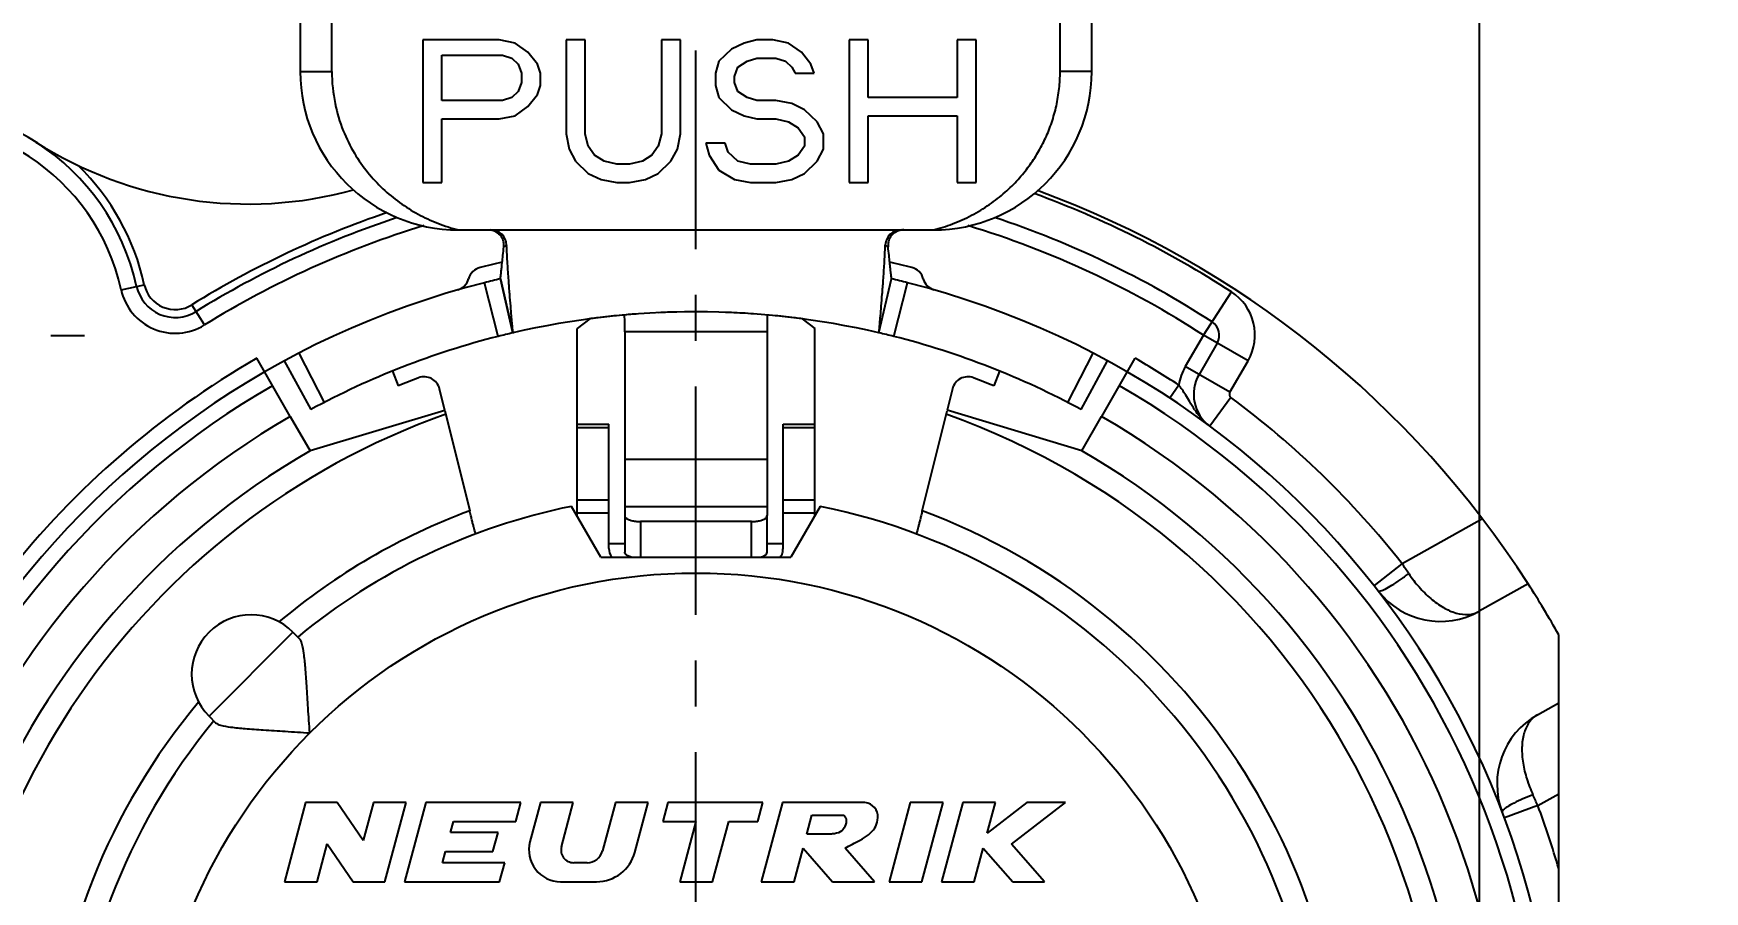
# Model space of a CAD drawing. Header units: millimetres. Extents: x 0 to 420, y 0 to 297.
# Drawn here: x 55.6 to 118.9, y 211.8 to 244.3 of the extents above; entities that cross this region are included whole.
import ezdxf
from ezdxf.enums import TextEntityAlignment as Align

# ---------------------------------------------------------------- set-up
doc = ezdxf.new("R2010")
doc.units = ezdxf.units.MM
doc.header["$LTSCALE"] = 23.1
doc.linetypes.add('CENTER', pattern=[0.6, 0.375, -0.075, 0.075, -0.075])
doc.layers.get('0').update_dxf_attribs({"linetype": 'CONTINUOUS'})
for name, color, linetype in [('AUSFORMSCHRAEGEN', 7, 'CONTINUOUS'), ('DEFAULT_1', 7, 'CENTER'), ('KANTENFASEN', 7, 'CONTINUOUS'), ('RUNDUNGEN', 7, 'CONTINUOUS'), ('ZEICHNUNGSBEMASSUNGEN', 7, 'CONTINUOUS')]:
    doc.layers.add(name, color=color, linetype=linetype)
doc.styles.get("Standard").update_dxf_attribs({"font": 'txt', "width": 0.7})
doc.styles.add('TEXTSTYLE_3', font='gdt', dxfattribs={"width": 0.7})
doc.dimstyles.new('DIMSTYLE_1', dxfattribs={"dimtxt": 3.5, "dimasz": 3.5, "dimexe": 0.18, "dimexo": 0.0625, "dimgap": 0.09, "dimtad": 1, "dimdec": 5, "dimlfac": 0.333333, "dimdsep": 46, "dimtxsty": 'STANDARD', "dimblk": '_FILLED', "dimblk1": '_FILLED', "dimblk2": '_FILLED', "dimcen": 0.09, "dimclrt": 5, "dimadec": 0, "dimazin": 0, "dimtol": 1, "dimtp": 0.1, "dimtm": 0.1, "dimtfac": 1, "dimtdec": 5, "dimtofl": 0, "dimtmove": 0, "dimatfit": 3, "dimldrblk": '_FILLED', "dimfxl": 1, "dimtolj": 1, "dimarcsym": 0})
doc.dimstyles.new('DIMSTYLE_9', dxfattribs={"dimtxt": 3.5, "dimasz": 3.5, "dimexe": 0.18, "dimexo": 0.0625, "dimgap": 0.09, "dimtad": 1, "dimdec": 3, "dimlfac": 0.333333, "dimdsep": 46, "dimtxsty": 'STANDARD', "dimblk": '_FILLED', "dimblk1": '_FILLED', "dimblk2": '_FILLED', "dimcen": 0.09, "dimclrt": 5, "dimadec": 0, "dimazin": 0, "dimtp": 0.1, "dimtm": 0.1, "dimtfac": 1, "dimtdec": 3, "dimtofl": 0, "dimtmove": 0, "dimatfit": 3, "dimldrblk": '_FILLED', "dimfxl": 1, "dimtolj": 1, "dimarcsym": 0})

# ---------------------------------------------------------------- blocks, each defined once
blk = doc.blocks.new('_FILLED')
at = {"color": 0, "linetype": 'BYBLOCK'}
blk.add_solid([(0, 0), (-1, 0.125), (-1, -0.125)], dxfattribs=at)
blk = doc.blocks.new('*D0')
at = {"layer": 'ZEICHNUNGSBEMASSUNGEN', "color": 2, "linetype": 'CONTINUOUS'}
for p, q in [((50.993, 239.917), (50.993, 264.255)), ((110.393, 180.517), (110.393, 264.255)), ((50.993, 262.755), (80.693, 262.755)), ((110.393, 262.755), (80.693, 262.755))]:
    blk.add_line(p, q, dxfattribs=at)
at = {"layer": 'ZEICHNUNGSBEMASSUNGEN', "color": 2, "linetype": 'CONTINUOUS', "xscale": 3.5, "yscale": 3.5, "zscale": 3.5, "rotation": 180}
blk.add_blockref('_FILLED', (50.993, 262.755), dxfattribs=at)
at = {"layer": 'ZEICHNUNGSBEMASSUNGEN', "color": 2, "linetype": 'CONTINUOUS', "xscale": 3.5, "yscale": 3.5, "zscale": 3.5}
blk.add_blockref('_FILLED', (110.393, 262.755), dxfattribs=at)
at = {"layer": 'ZEICHNUNGSBEMASSUNGEN', "color": 5, "linetype": 'CONTINUOUS', "oblique": 15}
for s, width, p in [('[', 0.428571, (76.811, 263.661)), (']', 0.428571, (107.895, 263.661)), ('19,8', 0.678571, (56.978, 263.661)), ('0,1', 0.642857, (69.186, 263.661)), ('.7795', 0.728571, (83.936, 263.661)), ('.0039', 0.728571, (100.77, 263.661))]:
    blk.add_text(s, height=3.5, dxfattribs=dict(at, width=width)).set_placement(p, align=Align.CENTER)
at = {"layer": 'ZEICHNUNGSBEMASSUNGEN', "color": 5, "linetype": 'CONTINUOUS', "style": 'TEXTSTYLE_3', "oblique": 15}
for p in [(63.77, 263.661), (92.353, 263.661)]:
    blk.add_text('`', height=3.5, dxfattribs=at).set_placement(p, align=Align.CENTER)
blk = doc.blocks.new('*D1')
at = {"layer": 'ZEICHNUNGSBEMASSUNGEN', "color": 2, "linetype": 'CONTINUOUS'}
for p, q in [((43.968, 232.892), (31.713, 232.892)), ((33.213, 232.892), (33.213, 203.192)), ((33.213, 173.492), (33.213, 203.192)), ((103.368, 173.492), (31.713, 173.492))]:
    blk.add_line(p, q, dxfattribs=at)
at = {"layer": 'ZEICHNUNGSBEMASSUNGEN', "color": 2, "linetype": 'CONTINUOUS', "xscale": 3.5, "yscale": 3.5, "zscale": 3.5}
for p, rotation in [((33.213, 232.892), 90), ((33.213, 173.492), 270)]:
    blk.add_blockref('_FILLED', p, dxfattribs=dict(at, rotation=rotation))
at = {"layer": 'ZEICHNUNGSBEMASSUNGEN', "color": 5, "linetype": 'CONTINUOUS', "oblique": 15}
for s, width, p in [(']', 0.428571, (32.307, 231.267)), ('.0039', 0.728571, (32.307, 224.142)), ('.7795', 0.728571, (32.307, 207.309)), ('[', 0.428571, (32.307, 200.184)), ('0,1', 0.642857, (32.307, 192.559)), ('19,8', 0.678571, (32.307, 180.35))]:
    blk.add_text(s, height=3.5, rotation=90, dxfattribs=dict(at, width=width)).set_placement(p, align=Align.CENTER)
at = {"layer": 'ZEICHNUNGSBEMASSUNGEN', "color": 5, "linetype": 'CONTINUOUS', "style": 'TEXTSTYLE_3', "oblique": 15}
for p in [(32.307, 215.725), (32.307, 187.142)]:
    blk.add_text('`', height=3.5, rotation=90, dxfattribs=at).set_placement(p, align=Align.CENTER)
blk = doc.blocks.new('*D15')
at = {"layer": 'ZEICHNUNGSBEMASSUNGEN', "color": 2, "linetype": 'CONTINUOUS'}
for p, q in [((151.682, 204.442), (151.682, 275.048)), ((164.282, 192.592), (164.282, 275.048)), ((157.982, 273.548), (102.044, 273.548)), ((151.682, 273.548), (157.982, 273.548)), ((164.282, 273.548), (157.982, 273.548))]:
    blk.add_line(p, q, dxfattribs=at)
at = {"layer": 'ZEICHNUNGSBEMASSUNGEN', "color": 2, "linetype": 'CONTINUOUS', "xscale": 3.5, "yscale": 3.5, "zscale": 3.5, "rotation": 180}
blk.add_blockref('_FILLED', (151.682, 273.548), dxfattribs=at)
at = {"layer": 'ZEICHNUNGSBEMASSUNGEN', "color": 2, "linetype": 'CONTINUOUS', "xscale": 3.5, "yscale": 3.5, "zscale": 3.5}
blk.add_blockref('_FILLED', (164.282, 273.548), dxfattribs=at)
at = {"layer": 'ZEICHNUNGSBEMASSUNGEN', "color": 5, "linetype": 'CONTINUOUS', "insert": (148.96, 277.923), "char_height": 3.5, "width": 46.91667, "attachment_point": 3, "line_spacing_factor": 0.9}
blk.add_mtext('\\Q15.0;3.9\\Fgdt;{\\Fgdt;`}\\Ftxt;0.3 [.155\\Fgdt;{\\Fgdt;`}\\Ftxt;.012]', dxfattribs=at)

msp = doc.modelspace()

# ---------------------------------------------------------------- linework, layer by layer
at = {"color": 7, "linetype": 'CONTINUOUS'}
for p, q in [((65.692603, 245.344061), (65.692603, 242.895465)), ((66.892603, 242.895504), (66.892603, 245.344061)), ((94.492603, 242.895465), (94.492603, 245.344061)), ((95.692603, 242.895465), (95.692603, 245.344061)), ((70.342603, 244.095465), (70.342603, 238.695465)), ((73.235705, 244.095465), (70.342603, 244.095465)), ((73.838434, 243.980572), (73.235705, 244.095465)), ((74.320618, 243.635891), (73.838434, 243.980572)), ((75.767169, 244.095465), (75.767169, 240.533763)), ((76.490445, 244.095465), (75.767169, 244.095465)), ((76.490445, 240.533763), (76.490445, 244.095465)), ((79.383547, 244.095465), (79.383547, 240.533763)), ((80.106822, 244.095465), (79.383547, 244.095465)), ((80.106822, 240.533763), (80.106822, 244.095465)), ((82.517741, 243.980572), (82.035556, 243.750784)), ((82.999924, 244.095465), (82.517741, 243.980572)), ((83.602654, 244.095465), (82.999924, 244.095465)), ((84.205383, 243.980572), (83.602654, 244.095465)), ((84.687568, 243.635891), (84.205383, 243.980572)), ((86.495757, 244.095465), (86.495757, 238.695465)), ((87.219032, 244.095465), (86.495757, 244.095465)), ((87.219032, 241.912486), (87.219032, 244.095465)), ((90.594317, 244.095465), (90.594317, 241.912486)), ((91.317593, 244.095465), (90.594317, 244.095465)), ((91.317593, 238.695465), (91.317593, 244.095465)), ((71.065878, 241.797593), (71.065878, 243.520997)), ((71.065878, 243.520997), (73.35625, 243.520997)), ((73.35625, 243.520997), (73.717888, 243.406104)), ((73.717888, 243.406104), (73.95898, 243.176316)), ((74.682256, 243.176316), (74.320618, 243.635891)), ((81.553373, 243.29121), (81.432827, 242.831636)), ((82.035556, 243.750784), (81.553373, 243.29121)), ((82.276649, 243.061423), (82.638287, 243.29121)), ((82.638287, 243.29121), (82.999924, 243.406104)), ((82.999924, 243.406104), (83.7232, 243.406104)), ((83.7232, 243.406104), (84.084838, 243.29121)), ((84.084838, 243.29121), (84.32593, 243.061423)), ((85.049205, 243.176316), (84.687568, 243.635891)), ((73.95898, 243.176316), (74.079526, 242.831636)), ((74.079526, 242.831636), (74.079526, 242.486954)), ((74.802802, 242.831636), (74.682256, 243.176316)), ((74.802802, 242.372061), (74.802802, 242.831636)), ((81.432827, 242.831636), (81.432827, 242.372061)), ((82.156103, 242.716742), (82.276649, 243.061423)), ((82.156103, 242.486954), (82.156103, 242.716742)), ((84.32593, 243.061423), (84.446475, 242.831636)), ((84.446475, 242.831636), (85.169751, 242.831636)), ((85.169751, 242.831636), (85.049205, 243.176316)), ((73.95898, 242.142274), (73.717888, 241.912486)), ((74.079526, 242.486954), (73.95898, 242.142274)), ((74.320618, 241.567806), (74.682256, 242.02738)), ((74.682256, 242.02738), (74.802802, 242.372061)), ((81.432827, 242.372061), (81.553373, 241.912486)), ((82.276649, 242.142274), (82.156103, 242.486954)), ((82.638287, 241.912486), (82.276649, 242.142274)), ((73.35625, 241.797593), (71.065878, 241.797593)), ((73.717888, 241.912486), (73.35625, 241.797593)), ((73.838434, 241.223125), (74.320618, 241.567806)), ((81.553373, 241.912486), (82.035556, 241.452912)), ((82.035556, 241.452912), (82.517741, 241.223125)), ((82.999924, 241.797593), (82.638287, 241.912486)), ((83.7232, 241.797593), (82.999924, 241.797593)), ((84.32593, 241.682699), (83.7232, 241.797593)), ((84.808113, 241.452912), (84.32593, 241.682699)), ((85.290296, 240.993338), (84.808113, 241.452912)), ((90.594317, 241.912486), (87.219032, 241.912486)), ((71.065878, 238.695465), (71.065878, 241.108231)), ((71.065878, 241.108231), (73.235705, 241.108231)), ((73.235705, 241.108231), (73.838434, 241.223125)), ((82.517741, 241.223125), (82.999924, 241.108231)), ((82.999924, 241.108231), (83.7232, 241.108231)), ((83.7232, 241.108231), (84.205383, 240.993338)), ((84.205383, 240.993338), (84.567021, 240.76355)), ((84.567021, 240.76355), (84.808113, 240.418869)), ((85.531389, 240.533763), (85.290296, 240.993338)), ((87.219032, 238.695465), (87.219032, 241.223125)), ((87.219032, 241.223125), (90.594317, 241.223125)), ((90.594317, 241.223125), (90.594317, 238.695465)), ((75.767169, 240.533763), (75.887715, 239.959295)), ((76.610991, 240.074189), (76.490445, 240.533763)), ((76.852082, 239.729508), (76.610991, 240.074189)), ((79.263001, 240.074189), (79.021909, 239.729508)), ((79.383547, 240.533763), (79.263001, 240.074189)), ((79.986276, 239.959295), (80.106822, 240.533763)), ((81.071189, 240.189082), (81.191735, 239.729508)), ((81.794465, 240.189082), (81.071189, 240.189082)), ((81.915011, 239.844401), (81.794465, 240.189082)), ((84.808113, 240.074189), (84.567021, 239.729508)), ((84.808113, 240.418869), (84.808113, 240.074189)), ((85.531389, 239.959295), (85.531389, 240.533763)), ((75.887715, 239.959295), (76.128807, 239.49972)), ((76.128807, 239.49972), (76.610991, 239.040146)), ((77.21372, 239.49972), (76.852082, 239.729508)), ((77.695904, 239.384827), (77.21372, 239.49972)), ((78.660271, 239.49972), (78.178087, 239.384827)), ((79.021909, 239.729508), (78.660271, 239.49972)), ((79.263001, 239.040146), (79.745184, 239.49972)), ((79.745184, 239.49972), (79.986276, 239.959295)), ((81.191735, 239.729508), (81.553373, 239.15504)), ((82.276649, 239.49972), (81.915011, 239.844401)), ((82.758832, 239.384827), (82.276649, 239.49972)), ((84.205383, 239.49972), (83.7232, 239.384827)), ((84.567021, 239.729508), (84.205383, 239.49972)), ((84.808113, 239.040146), (85.290296, 239.49972)), ((85.290296, 239.49972), (85.531389, 239.959295)), ((76.610991, 239.040146), (77.093174, 238.810359)), ((77.093174, 238.810359), (77.695904, 238.695465)), ((78.178087, 239.384827), (77.695904, 239.384827)), ((78.178087, 238.695465), (78.780817, 238.810359)), ((78.780817, 238.810359), (79.263001, 239.040146)), ((81.553373, 239.15504), (82.156103, 238.810359)), ((82.156103, 238.810359), (82.758832, 238.695465)), ((83.7232, 239.384827), (82.758832, 239.384827)), ((83.7232, 238.695465), (84.32593, 238.810359)), ((84.32593, 238.810359), (84.808113, 239.040146)), ((70.342603, 238.695465), (71.065878, 238.695465)), ((77.695904, 238.695465), (78.178087, 238.695465)), ((82.758832, 238.695465), (83.7232, 238.695465)), ((86.495757, 238.695465), (87.219032, 238.695465)), ((90.594317, 238.695465), (91.317593, 238.695465)), ((71.692603, 236.895465), (89.692603, 236.895465)), ((73.281105, 235.040815), (73.757073, 232.995465)), ((87.628133, 232.995465), (88.1041, 235.040815)), ((77.992603, 233.026947), (77.992603, 226.40371)), ((83.392603, 233.026947), (83.392603, 226.40371)), ((71.173825, 230.0554), (66.067603, 228.523044)), ((71.174142, 230.054428), (72.115276, 226.248025)), ((89.269929, 226.248025), (90.208435, 230.043973)), ((95.317603, 228.523044), (90.21299, 230.061911)), ((76.192603, 229.535713), (77.392603, 229.535713)), ((76.192603, 226.050646), (76.192603, 229.5357)), ((77.392603, 224.825314), (77.392603, 229.5357)), ((83.992603, 229.535713), (85.192603, 229.535713)), ((83.992603, 224.825314), (83.992603, 229.5357)), ((85.192603, 226.050646), (85.192603, 229.5357)), ((77.092603, 224.491801), (75.980179, 226.418575)), ((85.405026, 226.418575), (84.292603, 224.491801)), ((77.992603, 226.066565), (77.992603, 224.675789)), ((83.392603, 224.675789), (83.392603, 226.066565)), ((77.092603, 224.491801), (84.292603, 224.491801)), ((65.419096, 221.647288), (65.668522, 221.397861)), ((113.392603, 218.967996), (113.392603, 221.548271)), ((62.237116, 218.465307), (62.486542, 218.215881)), ((65.89645, 215.191801), (65.092603, 212.191801)), ((67.09645, 215.191801), (65.89645, 215.191801)), ((68.083117, 213.759136), (67.09645, 215.191801)), ((68.466998, 215.191801), (68.083117, 213.759136)), ((69.709329, 215.191801), (68.466998, 215.191801)), ((68.905482, 212.191801), (69.709329, 215.191801)), ((70.454728, 215.191801), (69.650881, 212.191801)), ((74.054728, 215.191801), (70.454728, 215.191801)), ((73.861805, 214.471801), (74.054728, 215.191801)), ((74.800127, 215.191801), (74.401039, 213.702383)), ((76.042459, 215.191801), (74.800127, 215.191801)), ((75.593438, 213.516034), (76.042459, 215.191801)), ((77.637796, 215.191801), (77.146031, 213.356509)), ((78.880127, 215.191801), (77.637796, 215.191801)), ((78.374178, 213.303572), (78.880127, 215.191801)), ((79.625526, 215.191801), (79.432603, 214.471801)), ((83.225526, 215.191801), (79.625526, 215.191801)), ((83.032603, 214.471801), (83.225526, 215.191801)), ((83.970925, 215.191801), (83.167077, 212.191801)), ((86.970925, 215.191801), (83.970925, 215.191801)), ((88.816017, 215.191801), (88.01217, 212.191801)), ((90.058349, 215.191801), (88.816017, 215.191801)), ((89.254501, 212.191801), (90.058349, 215.191801)), ((90.803748, 215.191801), (89.9999, 212.191801)), ((92.046079, 215.191801), (90.803748, 215.191801)), ((93.233235, 215.191801), (91.735496, 214.03269)), ((91.735496, 214.03269), (92.046079, 215.191801)), ((92.657291, 213.608033), (94.703748, 215.191801)), ((94.703748, 215.191801), (93.233235, 215.191801)), ((71.391598, 214.051801), (71.504136, 214.471801)), ((71.504136, 214.471801), (73.861805, 214.471801)), ((79.432603, 214.471801), (80.692603, 214.471801)), ((80.692603, 214.471801), (80.081678, 212.191801)), ((81.32401, 212.191801), (81.934934, 214.471801)), ((81.934934, 214.471801), (83.032603, 214.471801)), ((84.891717, 213.991801), (85.084641, 214.711801)), ((85.084641, 214.711801), (86.284641, 214.711801)), ((66.334934, 212.191801), (66.718815, 213.624465)), ((66.718815, 213.624465), (67.705482, 212.191801)), ((73.191598, 214.051801), (71.391598, 214.051801)), ((72.998674, 213.331801), (73.191598, 214.051801)), ((84.409409, 212.191801), (84.75105, 213.466823)), ((84.75105, 213.466823), (85.867077, 212.191801)), ((85.791717, 213.991801), (84.891717, 213.991801)), ((87.461837, 212.191801), (86.345809, 213.466823)), ((91.242231, 212.191801), (91.583873, 213.466823)), ((91.583873, 213.466823), (92.702583, 212.191801)), ((93.8999, 212.191801), (92.657291, 213.608033)), ((71.086136, 212.911801), (71.198674, 213.331801)), ((73.443804, 212.911801), (71.086136, 212.911801)), ((71.198674, 213.331801), (72.998674, 213.331801)), ((73.250881, 212.191801), (73.443804, 212.911801)), ((76.566475, 212.911801), (76.057083, 212.911801)), ((65.092603, 212.191801), (66.334934, 212.191801)), ((67.705482, 212.191801), (68.905482, 212.191801)), ((69.650881, 212.191801), (73.250881, 212.191801)), ((75.56015, 212.191801), (76.925289, 212.191801)), ((80.081678, 212.191801), (81.32401, 212.191801)), ((83.167077, 212.191801), (84.409409, 212.191801)), ((85.867077, 212.191801), (87.461837, 212.191801)), ((88.01217, 212.191801), (89.254501, 212.191801)), ((89.9999, 212.191801), (91.242231, 212.191801)), ((92.702583, 212.191801), (93.8999, 212.191801))]:
    msp.add_line(p, q, dxfattribs=at)
at = {"color": 9, "linetype": 'CONTINUOUS'}
for p, q in [((65.692603, 242.895465), (66.892603, 242.895465)), ((95.692603, 242.895465), (94.492603, 242.895465)), ((83.392603, 233.026947), (77.992603, 233.026947)), ((77.392603, 229.398956), (76.192603, 229.398956)), ((85.192603, 229.398956), (83.992603, 229.398956)), ((83.392603, 228.188788), (77.992603, 228.188788)), ((77.392603, 226.658843), (76.192603, 226.658843)), ((77.392603, 226.160486), (76.192603, 226.160486)), ((83.392603, 226.40371), (77.992603, 226.40371)), ((85.192603, 226.658843), (83.992603, 226.658843)), ((85.192603, 226.160486), (83.992603, 226.160486)), ((78.592603, 225.841801), (78.592603, 224.491801)), ((82.792603, 224.491801), (82.792603, 225.841801)), ((77.392603, 225.01331), (77.992603, 225.01331)), ((83.392603, 225.01331), (83.992603, 225.01331)), ((65.419096, 221.647288), (62.237116, 218.465307))]:
    msp.add_line(p, q, dxfattribs=at)
msp.add_circle((80.692603, 203.191801), 20.7, dxfattribs=at)
at = {"color": 7, "linetype": 'CONTINUOUS'}
for centre, radius, start, end in [((71.692603, 242.895465), 6, 180, 270), ((89.692603, 242.895465), 6, 270, 360), ((80.692603, 203.191801), 30.6, 76.9, 103.1), ((80.692567, 203.191256), 30.600545, 85.90752541, 87.47701274), ((80.692603, 203.191801), 23.7, 140.44767703, 78.53107394), ((80.692603, 203.191801), 23.7, 101.46892606, 129.55232297), ((77.992444, 224.825317), 0.599841, 180.00027739, 213.81351766), ((83.392825, 224.825287), 0.599771, 326.18546937, 343.46705543), ((83.390536, 224.82564), 0.602067, 343.4968152, 359.96894987), ((80.692603, 203.191801), 37.5, 29.30810924, 32.747922), ((63.828106, 220.056297), 2.25, 45, 225), ((75.56015, 213.391801), 1.2, 165, 270), ((76.057083, 213.391801), 0.48, 165, 270), ((76.566475, 213.511801), 0.6, 270, 345), ((76.925289, 213.691801), 1.5, 270, 345)]:
    msp.add_arc(centre, radius, start, end, dxfattribs=at)
at = {"color": 9, "linetype": 'CONTINUOUS'}
msp.add_arc((80.692603, 203.191801), 24.6, 110.40609824, 129.98055115, dxfattribs=at)
at = {"color": 7, "linetype": 'CONTINUOUS'}
for points, knots in [([(66.892603, 242.895504), (66.892603, 242.489877), (66.970511, 241.724147), (67.283576, 240.682581), (67.716245, 239.807771), (68.230136, 239.07231), (68.810323, 238.448386), (69.451542, 237.919665), (70.150466, 237.480645), (70.900258, 237.132516), (71.425472, 236.963764), (71.692603, 236.895465)], [0, 0, 0, 0, 0.147162442, 0.276944911, 0.392647988, 0.499767223, 0.601342361, 0.700823937, 0.800447768, 0.89996699, 1, 1, 1, 1]), ([(89.692603, 236.895465), (89.937772, 236.95815), (90.432014, 237.114236), (91.146172, 237.434903), (91.814836, 237.838541), (92.403773, 238.298947), (92.90146, 238.789272), (93.31574, 239.295831), (93.662228, 239.821421), (93.952416, 240.376586), (94.188167, 240.969447), (94.36312, 241.597625), (94.469126, 242.244188), (94.492603, 242.679947), (94.492603, 242.895465)], [0, 0, 0, 0, 0.091767328, 0.187493829, 0.283234434, 0.374287358, 0.457946584, 0.536077391, 0.611165294, 0.685846597, 0.762857491, 0.842108478, 0.921845192, 1, 1, 1, 1]), ([(78.04339, 224.584559), (78.035755, 224.591179), (78.010585, 224.616439), (77.992603, 224.650652), (77.992603, 224.675789)], [0, 0, 0, 0, 0.285504059, 1, 1, 1, 1]), ([(78.249208, 224.491457), (78.246112, 224.492273), (78.197359, 224.505376), (78.12576, 224.530877), (78.062557, 224.567938), (78.04339, 224.584559)], [0, 0, 0, 0, 0.042290554, 0.666748239, 1, 1, 1, 1]), ([(83.135997, 224.491457), (83.139093, 224.492273), (83.187846, 224.505376), (83.259445, 224.530877), (83.322648, 224.567938), (83.341815, 224.584559)], [0, 0, 0, 0, 0.042290554, 0.666748239, 1, 1, 1, 1]), ([(83.341815, 224.584559), (83.34945, 224.591179), (83.374621, 224.616439), (83.392603, 224.650652), (83.392603, 224.675789)], [0, 0, 0, 0, 0.285504059, 1, 1, 1, 1]), ([(66.055492, 217.828911), (66.032735, 218.145882), (65.993831, 218.742143), (65.943175, 219.569523), (65.894888, 220.258384), (65.842666, 220.795798), (65.780092, 221.15805), (65.716076, 221.350308), (65.668522, 221.397861)], [0, 0, 0, 0, 0.264433808, 0.497291171, 0.689419905, 0.839980299, 0.944039581, 1, 1, 1, 1]), ([(62.486542, 218.215881), (62.535564, 218.166859), (62.734028, 218.102561), (63.104222, 218.039644), (63.649057, 217.987722), (64.339426, 217.939692), (65.158489, 217.889559), (65.745456, 217.851171), (66.055492, 217.828911)], [0, 0, 0, 0, 0.057689678, 0.164509774, 0.317507316, 0.510441724, 0.741345768, 1, 1, 1, 1]), ([(86.345809, 213.466823), (86.512273, 213.571287), (86.950952, 213.762029), (87.434357, 214.088053), (87.60966, 214.544714), (87.56855, 214.94398), (87.269759, 215.176353), (87.050681, 215.202372), (86.970925, 215.191801)], [0, 0, 0, 0, 0.239070383, 0.503574092, 0.618625679, 0.767268998, 0.912799024, 1, 1, 1, 1]), ([(86.284641, 214.711801), (86.286888, 214.710853), (86.339477, 214.686549), (86.422122, 214.519218), (86.352701, 214.305276), (86.212471, 214.074658), (85.990447, 214.015157), (85.83749, 213.997846), (85.791717, 213.991801)], [0, 0, 0, 0, 0.006835369, 0.162621878, 0.422602676, 0.59336498, 0.867469374, 1, 1, 1, 1])]:
    msp.add_open_spline(points, degree=3, knots=knots, dxfattribs=at)
at = {"layer": 'AUSFORMSCHRAEGEN', "color": 7, "linetype": 'CONTINUOUS'}
for p, q in [((69.184587, 231.539425), (69.408199, 230.988603)), ((92.200618, 231.539425), (91.977006, 230.988603))]:
    msp.add_line(p, q, dxfattribs=at)
at = {"layer": 'AUSFORMSCHRAEGEN', "color": 9, "linetype": 'CONTINUOUS'}
msp.add_arc((80.692603, 203.191801), 28.35, 109.54101847, 325.68402325, dxfattribs=at)
at = {"layer": 'AUSFORMSCHRAEGEN', "color": 7, "linetype": 'CONTINUOUS'}
for points, knots in [([(72.343134, 225.372341), (72.337722, 225.370304), (72.337192, 225.409603), (72.317203, 225.441959), (72.29907, 225.53084), (72.269475, 225.634439), (72.236259, 225.766777), (72.198108, 225.915859), (72.15733, 226.078599), (72.129442, 226.190736), (72.115276, 226.248025)], [0, 0, 0, 0, 0.019169249, 0.076095543, 0.168587466, 0.29292882, 0.444261372, 0.616854138, 0.804372615, 1, 1, 1, 1]), ([(89.269929, 226.248025), (89.255834, 226.191024), (89.228038, 226.079256), (89.187343, 225.916833), (89.149178, 225.767684), (89.115904, 225.635102), (89.086241, 225.531256), (89.068066, 225.442145), (89.048023, 225.409707), (89.047498, 225.370298), (89.042071, 225.372341)], [0, 0, 0, 0, 0.194643835, 0.381885325, 0.55465442, 0.706311814, 0.830978479, 0.92369875, 0.980777683, 1, 1, 1, 1])]:
    msp.add_open_spline(points, degree=3, knots=knots, dxfattribs=at)
at = {"layer": 'DEFAULT_1', "color": 7, "linetype": 'CENTER'}
for p, q in [((80.692603, 208.441801), (80.692603, 243.691801)), ((56.242603, 232.891801), (57.517603, 232.891801))]:
    msp.add_line(p, q, dxfattribs=at)
at = {"layer": 'KANTENFASEN', "color": 7, "linetype": 'CONTINUOUS'}
for p, q in [((76.667558, 233.522627), (76.192603, 233.164174)), ((76.192603, 229.5357), (76.192603, 233.164174)), ((84.717649, 233.522626), (85.192603, 233.164174)), ((85.192603, 229.535713), (85.192603, 233.164174))]:
    msp.add_line(p, q, dxfattribs=at)
at = {"layer": 'RUNDUNGEN', "color": 7, "linetype": 'CONTINUOUS'}
for p, q in [((73.757073, 232.995465), (73.281105, 235.040815)), ((87.628133, 232.995465), (88.1041, 235.040815)), ((100.448167, 232.609443), (99.759515, 231.416663)), ((65.315428, 229.825849), (64.042603, 232.030447)), ((65.089511, 231.92912), (66.091544, 230.083604)), ((95.293661, 230.083604), (96.295694, 231.92912)), ((96.069619, 229.825574), (97.342603, 232.030447)), ((71.173825, 230.0554), (70.972052, 230.871402)), ((90.413154, 230.871402), (90.21299, 230.061911)), ((65.317603, 229.822082), (66.067603, 228.523044)), ((95.317603, 228.523044), (96.067603, 229.822082)), ((77.992603, 226.40371), (77.992603, 226.066565)), ((83.392603, 226.40371), (83.392603, 226.066565)), ((82.792603, 225.841801), (78.592603, 225.841801)), ((112.232301, 223.477199), (110.383157, 222.439164)), ((112.585933, 218.515164), (113.392603, 218.967996)), ((113.392603, 187.486085), (113.392603, 218.967996))]:
    msp.add_line(p, q, dxfattribs=at)
at = {"layer": 'RUNDUNGEN', "color": 9, "linetype": 'CONTINUOUS'}
for p, q in [((58.904437, 234.627565), (59.783529, 234.820428)), ((73.196295, 232.859403), (72.675982, 234.893911)), ((88.18891, 232.859403), (88.709223, 234.893911)), ((99.928552, 232.909443), (100.988159, 234.546431)), ((62.060922, 233.291975), (61.587235, 234.057233)), ((99.928385, 232.909154), (99.2399, 231.716663)), ((101.617302, 231.934443), (99.928552, 232.909443)), ((65.639554, 232.221023), (66.601237, 230.354154)), ((94.783968, 230.354154), (95.745651, 232.221023)), ((100.92865, 230.741663), (101.617302, 231.934443)), ((100.92865, 230.741663), (99.2399, 231.716663)), ((98.987784, 231.015825), (98.658141, 230.514491)), ((100.969229, 230.546159), (100.16531, 229.461625)), ((110.500651, 225.945487), (107.459252, 224.238168)), ((106.398012, 223.403726), (107.459244, 224.238163)), ((112.599059, 215.082165), (113.392603, 215.527629)), ((112.599056, 215.082163), (111.334042, 214.610739))]:
    msp.add_line(p, q, dxfattribs=at)
at = {"layer": 'RUNDUNGEN', "color": 7, "linetype": 'CONTINUOUS'}
for centre, radius, start, end in [((50.992603, 232.891801), 8.7, 12.37399028, 279.61649564), ((63.732053, 252.876705), 15, 237.48437835, 285.36692158), ((80.692603, 203.191801), 37.5, 32.747922, 69.80974582), ((80.692603, 203.191801), 36, 108.3335561, 121.75705682), ((72.917849, 236.296232), 0.599233, 2.3998986, 90.02084073), ((88.46738, 236.296193), 0.599264, 89.98149906, 177.59650038), ((80.692603, 203.191801), 36, 57.08539842, 71.67694113), ((80.692603, 203.191801), 33.3, 102.74057309, 104.227914), ((80.692603, 203.191801), 33.3, 75.772086, 77.25942691), ((71.495772, 235.196618), 0.6, 286.03241225, 345.13426443), ((72.655608, 234.888752), 0.6, 104.227914, 165.13426443), ((80.695099, 203.18187), 32.710238, 103.10031689, 104.19106366), ((80.684975, 203.160708), 32.732013, 75.80930966, 76.89933082), ((88.729597, 234.888752), 0.6, 14.86573557, 75.772086), ((89.889433, 235.196618), 0.6, 194.86573557, 253.96758775), ((80.692603, 203.191801), 32.7, 104.19108831, 75.80891169), ((60.955653, 235.077578), 1.5, 192.37399028, 301.75705682), ((80.692603, 203.191801), 30.6, 91.36453728, 92.65434327), ((80.692603, 203.191801), 30.6, 87.34552136, 87.89236854), ((80.692603, 203.191801), 30.6, 96.82085, 97.86174697), ((80.701147, 203.110903), 30.68134, 95.24808135, 96.81875081), ((80.692186, 203.197592), 30.594194, 94.09249596, 95.24622002), ((33.685221, 233.028474), 44.307381, 359.99802585, 0.82973576), ((127.702499, 233.028465), 44.309897, 179.17030296, 180.00196331), ((80.688848, 203.156205), 30.635788, 83.18003463, 84.76600985), ((80.692603, 203.191801), 30.6, 82.13886035, 83.1791), ((99.928552, 232.909443), 0.6, 330, 57.08539842), ((80.692603, 203.191801), 30.6, 104.18048589, 118.5), ((80.699727, 203.162745), 30.629915, 103.10066158, 104.18009206), ((80.692603, 203.191801), 30.6, 103.01430447, 103.10009103), ((80.69027, 203.182514), 30.609573, 75.8195388, 76.89968662), ((80.692603, 203.191801), 30.6, 61.5, 75.8195141), ((80.692603, 203.191801), 30, 110.51438099, 112.09520914), ((70.389594, 230.727378), 0.6, 13.88895616, 110.51438099), ((90.995611, 230.727378), 0.6, 69.48561901, 166.11104384), ((80.692603, 203.191801), 30, 67.90479086, 69.48561901), ((101.058554, 230.666663), 1.5, 150, 233.45202647), ((80.692603, 203.191801), 29.25, 120, 60), ((108.914639, 225.055164), 3, 217.76462857, 299.30810924), ((114.054451, 215.899164), 3, 119.30810924, 200.8515899)]:
    msp.add_arc(centre, radius, start, end, dxfattribs=at)
at = {"layer": 'RUNDUNGEN', "color": 9, "linetype": 'CONTINUOUS'}
for centre, radius, start, end in [((50.992603, 232.891801), 8.099995, 12.37399028, 279.61649564), ((50.992603, 232.891801), 9, 12.37399028, 45.75365318), ((80.692603, 203.191801), 37.35, 57.08539842, 69.92444122), ((80.692603, 203.191801), 36.300003, 108.81080833, 121.75705682), ((80.692603, 203.191801), 35.4, 106.92893469, 121.75705682), ((80.692603, 203.191801), 35.4, 57.085371, 73.07702808), ((60.955653, 235.077578), 2.099973, 192.37399028, 301.75705682), ((60.955653, 235.077578), 1.199984, 192.37399028, 301.75705682), ((99.928552, 232.909443), 1.949981, 330, 57.08539842), ((80.692603, 203.191801), 33.3, 120, 141.72342816), ((80.692603, 203.191801), 33.3, 56.67339866, 60), ((101.058554, 230.666663), 2.1, 150, 170.43163136), ((80.692603, 203.191801), 32.1, 120, 60), ((101.058554, 230.666663), 0.149997, 150, 233.45202647), ((102.237151, 231.858724), 3.189359, 213.99560686, 217.555031), ((80.692603, 203.191801), 34.05, 38.17764014, 53.45202647), ((80.692603, 203.191801), 30.75, 120, 60), ((80.692603, 203.191801), 28.35, 345.95237657, 70.45898153), ((101.476615, 231.22736), 2.199569, 227.53598007, 229.32581937), ((101.423271, 231.164395), 2.117048, 229.31011657, 233.54401502), ((80.692603, 203.191801), 24.6, 140.01944885, 69.59390176), ((20.034845, 164.784194), 105.725116, 33.97818638, 34.21839597), ((17.373459, 171.892415), 104.562272, 24.39652833, 24.63935145), ((80.692603, 203.191801), 34.05, 16.18793289, 20.43857699)]:
    msp.add_arc(centre, radius, start, end, dxfattribs=at)
at = {"layer": 'RUNDUNGEN', "color": 7, "linetype": 'CONTINUOUS'}
for points, knots in [([(88.567124, 236.895465), (88.501214, 236.895465), (88.367971, 236.873746), (88.191333, 236.779678), (88.054969, 236.63359), (87.976367, 236.453074), (87.96799, 236.321783), (87.974496, 236.258919)], [0, 0, 0, 0, 0.202615944, 0.406571811, 0.604472225, 0.80571636, 1, 1, 1, 1]), ([(73.410649, 236.258966), (73.417155, 236.321809), (73.40878, 236.453062), (73.33019, 236.633527), (73.193839, 236.779572), (73.046811, 236.857847), (72.949472, 236.881918), (72.916777, 236.887264)], [0, 0, 0, 0, 0.21615879, 0.440067283, 0.660273191, 0.887237855, 1, 1, 1, 1]), ([(73.281105, 235.040815), (73.282041, 235.049232), (73.285681, 235.082155), (73.293579, 235.154947), (73.306457, 235.274688), (73.324574, 235.4443), (73.348419, 235.668063), (73.377981, 235.945937), (73.399455, 236.149449), (73.410792, 236.258957)], [0, 0, 0, 0, 0.020739708, 0.081118075, 0.179309387, 0.315666685, 0.49884854, 0.73038979, 1, 1, 1, 1]), ([(73.757073, 232.995465), (73.755725, 233.009501), (73.750504, 233.064434), (73.739357, 233.185796), (73.721585, 233.384491), (73.697332, 233.664377), (73.666742, 234.030182), (73.630638, 234.48297), (73.590722, 235.020035), (73.54967, 235.641349), (73.526395, 236.08457), (73.516515, 236.321322)], [0, 0, 0, 0, 0.012684643, 0.049639687, 0.109636084, 0.19214253, 0.302365737, 0.439859332, 0.600758818, 0.786833899, 1, 1, 1, 1]), ([(87.628133, 232.995465), (87.62948, 233.009501), (87.634701, 233.064434), (87.645848, 233.185796), (87.66362, 233.384491), (87.687873, 233.664377), (87.718463, 234.030182), (87.754567, 234.48297), (87.794483, 235.020035), (87.835535, 235.641348), (87.85881, 236.08457), (87.86869, 236.321322)], [0, 0, 0, 0, 0.012684643, 0.049639687, 0.109636084, 0.19214253, 0.302365736, 0.439859332, 0.600758819, 0.786833899, 1, 1, 1, 1]), ([(88.1041, 235.040815), (88.103164, 235.049231), (88.099524, 235.082153), (88.091626, 235.154942), (88.07875, 235.274677), (88.060633, 235.44428), (88.036789, 235.66803), (88.007229, 235.94589), (87.985756, 236.149393), (87.97442, 236.258896)], [0, 0, 0, 0, 0.020739709, 0.081118115, 0.179309485, 0.315666628, 0.498847259, 0.730387976, 1, 1, 1, 1]), ([(77.992603, 226.066565), (77.992603, 226.04152), (78.023503, 225.982514), (78.116161, 225.925148), (78.248135, 225.878056), (78.411797, 225.848626), (78.530886, 225.841801), (78.592603, 225.841801)], [0, 0, 0, 0, 0.110661424, 0.268029416, 0.474160268, 0.727301109, 1, 1, 1, 1]), ([(82.792603, 225.841801), (82.854319, 225.841801), (82.973408, 225.848626), (83.13707, 225.878056), (83.269044, 225.925148), (83.361702, 225.982514), (83.392603, 226.04152), (83.392603, 226.066565)], [0, 0, 0, 0, 0.272698891, 0.525839732, 0.731970584, 0.889338576, 1, 1, 1, 1])]:
    msp.add_open_spline(points, degree=3, knots=knots, dxfattribs=at)
at = {"layer": 'RUNDUNGEN', "color": 9, "linetype": 'CONTINUOUS'}
for points, knots in [([(73.516543, 236.321324), (73.513072, 236.317779), (73.500947, 236.306714), (73.468259, 236.281375), (73.43453, 236.265983), (73.410649, 236.258966)], [0, 0, 0, 0, 0.120174115, 0.397136844, 1, 1, 1, 1]), ([(87.868663, 236.321323), (87.872134, 236.317778), (87.884264, 236.306712), (87.916953, 236.281399), (87.950637, 236.265948), (87.974496, 236.258919)], [0, 0, 0, 0, 0.120208332, 0.397368253, 1, 1, 1, 1]), ([(99.592915, 230.07546), (99.526643, 230.173549), (99.414369, 230.359764), (99.263976, 230.620579), (99.12679, 230.835335), (99.03307, 230.959968), (98.987784, 231.015825)], [0, 0, 0, 0, 0.317346793, 0.582416772, 0.807231426, 1, 1, 1, 1]), ([(99.991626, 229.604734), (99.938864, 229.653015), (99.839991, 229.752653), (99.750561, 229.860458), (99.708728, 229.914736)], [0, 0, 0, 0, 0.510365654, 1, 1, 1, 1]), ([(106.543117, 223.217966), (106.561055, 223.194823), (106.679174, 223.217024), (106.836647, 223.291329), (107.093968, 223.436447), (107.388731, 223.633928), (107.599051, 223.788195), (107.707417, 223.871597)], [0, 0, 0, 0, 0.064763613, 0.208093172, 0.42525668, 0.69755723, 1, 1, 1, 1]), ([(107.707441, 223.871555), (107.827209, 223.694109), (108.083833, 223.35797), (108.521862, 222.920012), (108.993993, 222.576941), (109.480868, 222.356795), (109.960423, 222.287788), (110.259386, 222.369912), (110.383157, 222.439164)], [0, 0, 0, 0, 0.195879915, 0.38576521, 0.564901528, 0.72709685, 0.870231763, 1, 1, 1, 1]), ([(112.585933, 218.515164), (112.462873, 218.445857), (112.2369, 218.233695), (112.045724, 217.788203), (111.980004, 217.25741), (112.026919, 216.675894), (112.172922, 216.074092), (112.326064, 215.679805), (112.415335, 215.484966)], [0, 0, 0, 0, 0.129223156, 0.272911107, 0.435240909, 0.614167636, 0.803910295, 1, 1, 1, 1]), ([(112.415342, 215.484954), (112.28773, 215.435882), (112.046545, 215.336683), (111.724505, 215.187903), (111.466666, 215.043813), (111.321238, 214.948078), (111.24081, 214.858795), (111.251227, 214.831429)], [0, 0, 0, 0, 0.30243951, 0.574736856, 0.791897975, 0.935227621, 1, 1, 1, 1])]:
    msp.add_open_spline(points, degree=3, knots=knots, dxfattribs=at)

# ---------------------------------------------------------------- dimensions: what is measured, and where the dimension line sits
at = {"layer": 'ZEICHNUNGSBEMASSUNGEN', "color": 2, "linetype": 'CONTINUOUS'}
dim = msp.add_linear_dim(base=(151.681565, 273.548248), p1=(164.281565, 192.591801), p2=(151.681565, 204.441801), angle=180, text='3.9%%p0.3 [.155%%p.012]', dimstyle='DIMSTYLE_9', dxfattribs=at)
dim.commit()
dim.dimension.update_dxf_attribs({"geometry": '*D15', "text_midpoint": (115.418788, 276.173248), "dimtype": 160})
dim = msp.add_linear_dim(base=(110.392603, 262.754819), p1=(50.992603, 239.916801), p2=(110.392603, 180.516801), dimstyle='DIMSTYLE_1', dxfattribs=at)
dim.commit()
dim.dimension.update_dxf_attribs({"geometry": '*D0', "text_midpoint": (77.686346, 265.410686), "dimtype": 160})
dim = msp.add_linear_dim(base=(33.213045, 232.891801), p1=(103.367603, 173.491801), p2=(43.967603, 232.891801), angle=90, dimstyle='DIMSTYLE_1', dxfattribs=at)
dim.commit()
dim.dimension.update_dxf_attribs({"geometry": '*D1', "text_midpoint": (32.15344, 201.350175), "dimtype": 160})

doc.saveas('drawing.dxf')
